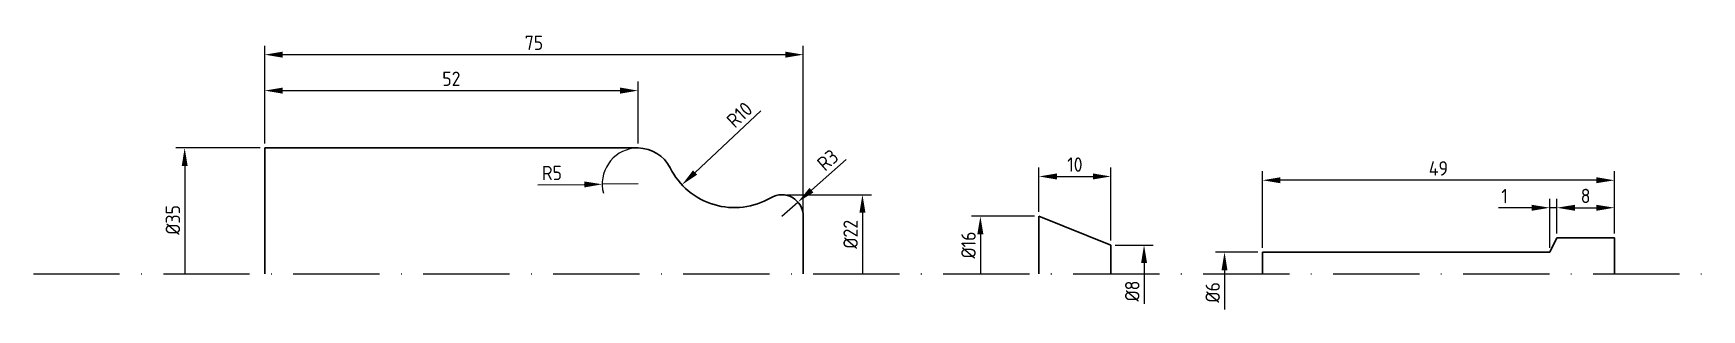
# Model space of a CAD drawing. Header units: millimetres. Extents: x -346 to -114, y 646 to 685.
import ezdxf

# ---------------------------------------------------------------- set-up
doc = ezdxf.new("R2010")
doc.units = ezdxf.units.MM
doc.linetypes.add('ACAD_ISO10W100', pattern=[18, 12, -3, 0, -3])
doc.layers.add('contorno', color=7, linetype='Continuous', lineweight=30)
doc.layers.add('cotas', color=250, linetype='Continuous')
doc.layers.add('ejes', color=250, linetype='ACAD_ISO10W100')
doc.styles.get("Standard").update_dxf_attribs({"font": 'GENISO.ttf'})
doc.dimstyles.new('ISO-25', dxfattribs={"dimtxt": 2, "dimasz": 2.5, "dimexe": 1.25, "dimexo": 0.625, "dimtad": 1, "dimtxsty": 'Standard', "dimcen": 2.5, "dimclrt": 256, "dimadec": 0, "dimazin": 0, "dimtfac": 1, "dimtmove": 0, "dimatfit": 3, "dimfxl": 1, "dimarcsym": 0})

# ---------------------------------------------------------------- blocks, each defined once
blk = doc.blocks.new('*D48')
at = {"layer": 'cotas', "color": 0, "lineweight": -2}
for p, q in [((-313.66, 669.47), (-313.66, 678.08)), ((-311.16, 676.83), (-264.16, 676.83)), ((-261.66, 669.47), (-261.66, 678.08))]:
    blk.add_line(p, q, dxfattribs=at)
at = {"layer": 'cotas', "color": 0}
for points in [[(-311.16, 677.25), (-311.16, 676.41), (-313.66, 676.83)], [(-264.16, 677.25), (-264.16, 676.41), (-261.66, 676.83)]]:
    blk.add_solid(points, dxfattribs=at)
at = {"layer": 'Defpoints', "color": 0}
for p in [(-261.66, 676.83), (-313.66, 668.85), (-261.66, 668.85)]:
    blk.add_point(p, dxfattribs=at)
at = {"layer": 'cotas', "insert": (-287.66, 678.48), "char_height": 2, "attachment_point": 5}
blk.add_mtext('52', dxfattribs=at)
blk = doc.blocks.new('*D49')
at = {"layer": 'cotas', "color": 0, "lineweight": -2}
for p, q in [((-275.62, 663.72), (-269.16, 663.78)), ((-261.66, 663.85), (-266.66, 663.8))]:
    blk.add_line(p, q, dxfattribs=at)
blk.add_arc((-261.66, 663.85), 5, 97.162, 194.8521, dxfattribs=at)
at = {"layer": 'cotas', "color": 0}
blk.add_solid([(-269.16, 664.2), (-269.16, 663.36), (-266.66, 663.8)], dxfattribs=at)
at = {"layer": 'Defpoints', "color": 0}
for p in [(-266.66, 663.8), (-261.66, 663.85)]:
    blk.add_point(p, dxfattribs=at)
at = {"layer": 'cotas', "insert": (-273.66, 665.38), "char_height": 2, "attachment_point": 5, "rotation": 0.5282}
blk.add_mtext('R5', dxfattribs=at)
blk = doc.blocks.new('*D50')
at = {"layer": 'cotas', "color": 0, "lineweight": -2}
blk.add_line((-244.56, 674), (-253.72, 665.44), dxfattribs=at)
at = {"layer": 'cotas', "color": 0}
blk.add_solid([(-254.01, 665.74), (-253.44, 665.13), (-255.55, 663.73)], dxfattribs=at)
at = {"layer": 'Defpoints', "color": 0}
for p in [(-248.24, 670.56), (-255.55, 663.73)]:
    blk.add_point(p, dxfattribs=at)
at = {"layer": 'cotas', "insert": (-247.54, 673.47), "char_height": 2, "attachment_point": 5, "rotation": 43.0658}
blk.add_mtext('R10', dxfattribs=at)
blk = doc.blocks.new('*D51')
at = {"layer": 'cotas', "color": 0, "lineweight": -2}
for p, q in [((-232.67, 667.24), (-237.53, 662.98)), ((-241.66, 659.35), (-239.41, 661.33))]:
    blk.add_line(p, q, dxfattribs=at)
at = {"layer": 'cotas', "color": 0}
blk.add_solid([(-237.8, 663.29), (-237.25, 662.66), (-239.41, 661.33)], dxfattribs=at)
at = {"layer": 'Defpoints', "color": 0}
for p in [(-239.41, 661.33), (-241.66, 659.35)]:
    blk.add_point(p, dxfattribs=at)
at = {"layer": 'cotas', "insert": (-235.25, 667.17), "char_height": 2, "attachment_point": 5, "rotation": 41.2856}
blk.add_mtext('R3', dxfattribs=at)
blk = doc.blocks.new('*D45')
at = {"layer": 'cotas', "color": 0, "lineweight": -2}
for p, q in [((-313.66, 669.47), (-313.66, 683.08)), ((-238.66, 656.97), (-238.66, 683.08)), ((-311.16, 681.83), (-241.16, 681.83))]:
    blk.add_line(p, q, dxfattribs=at)
at = {"layer": 'cotas', "color": 0}
for points in [[(-311.16, 682.25), (-311.16, 681.41), (-313.66, 681.83)], [(-241.16, 682.25), (-241.16, 681.41), (-238.66, 681.83)]]:
    blk.add_solid(points, dxfattribs=at)
at = {"layer": 'Defpoints', "color": 0}
for p in [(-238.66, 681.83), (-313.66, 668.85), (-238.66, 656.35)]:
    blk.add_point(p, dxfattribs=at)
at = {"layer": 'cotas', "insert": (-276.16, 683.48), "char_height": 2, "attachment_point": 5}
blk.add_mtext('75', dxfattribs=at)
blk = doc.blocks.new('*D52')
at = {"layer": 'cotas', "color": 0, "lineweight": -2}
for p, q in [((-314.28, 668.85), (-326.05, 668.85)), ((-324.8, 666.35), (-324.8, 651.35))]:
    blk.add_line(p, q, dxfattribs=at)
at = {"layer": 'cotas', "color": 0}
blk.add_solid([(-325.21, 666.35), (-324.38, 666.35), (-324.8, 668.85)], dxfattribs=at)
at = {"layer": 'Defpoints', "color": 0}
for p in [(-313.66, 668.85), (-345.87, 651.35), (-324.8, 651.35)]:
    blk.add_point(p, dxfattribs=at)
at = {"layer": 'cotas', "insert": (-326.44, 658.85), "char_height": 2, "attachment_point": 5, "rotation": 90}
blk.add_mtext('Ø35', dxfattribs=at)
blk = doc.blocks.new('_None')
blk = doc.blocks.new('*D53')
at = {"layer": 'cotas', "color": 0, "lineweight": -2}
for p, q in [((-240.98, 662.35), (-229.17, 662.35)), ((-230.42, 659.85), (-230.42, 651.35))]:
    blk.add_line(p, q, dxfattribs=at)
at = {"layer": 'cotas', "color": 0}
blk.add_solid([(-230.84, 659.85), (-230, 659.85), (-230.42, 662.35)], dxfattribs=at)
at = {"layer": 'Defpoints', "color": 0}
for p in [(-241.61, 662.35), (-238.66, 651.35), (-230.42, 651.35)]:
    blk.add_point(p, dxfattribs=at)
at = {"layer": 'cotas', "insert": (-232.07, 656.85), "char_height": 2, "attachment_point": 5, "rotation": 90}
blk.add_mtext('Ø22', dxfattribs=at)
blk = doc.blocks.new('*D54')
at = {"layer": 'cotas', "color": 0, "lineweight": -2}
for p, q in [((-206.47, 659.35), (-215.25, 659.35)), ((-214, 656.85), (-214, 651.35))]:
    blk.add_line(p, q, dxfattribs=at)
at = {"layer": 'cotas', "color": 0}
blk.add_solid([(-214.42, 656.85), (-213.58, 656.85), (-214, 659.35)], dxfattribs=at)
at = {"layer": 'Defpoints', "color": 0}
for p in [(-205.84, 659.35), (-214, 651.35), (-205.84, 651.35)]:
    blk.add_point(p, dxfattribs=at)
at = {"layer": 'cotas', "insert": (-215.65, 655.35), "char_height": 2, "attachment_point": 5, "rotation": 90}
blk.add_mtext('Ø16', dxfattribs=at)
blk = doc.blocks.new('*D55')
at = {"layer": 'cotas', "color": 0, "lineweight": -2}
for p, q in [((-195.22, 655.35), (-189.96, 655.35)), ((-191.21, 652.85), (-191.21, 647.19))]:
    blk.add_line(p, q, dxfattribs=at)
at = {"layer": 'cotas', "color": 0}
blk.add_solid([(-191.62, 652.85), (-190.79, 652.85), (-191.21, 655.35)], dxfattribs=at)
at = {"layer": 'Defpoints', "color": 0}
for p in [(-195.84, 655.35), (-195.68, 647.19), (-191.21, 647.19)]:
    blk.add_point(p, dxfattribs=at)
at = {"layer": 'cotas', "insert": (-192.85, 648.95), "char_height": 2, "attachment_point": 5, "rotation": 90}
blk.add_mtext('Ø8', dxfattribs=at)
blk = doc.blocks.new('*D46')
at = {"layer": 'cotas', "color": 0, "lineweight": -2}
for p, q in [((-205.84, 659.97), (-205.84, 666.14)), ((-203.34, 664.89), (-198.34, 664.89)), ((-195.84, 655.97), (-195.84, 666.14))]:
    blk.add_line(p, q, dxfattribs=at)
at = {"layer": 'cotas', "color": 0}
for points in [[(-203.34, 665.31), (-203.34, 664.47), (-205.84, 664.89)], [(-198.34, 665.31), (-198.34, 664.47), (-195.84, 664.89)]]:
    blk.add_solid(points, dxfattribs=at)
at = {"layer": 'Defpoints', "color": 0}
for p in [(-195.84, 664.89), (-205.84, 659.35), (-195.84, 655.35)]:
    blk.add_point(p, dxfattribs=at)
at = {"layer": 'cotas', "insert": (-200.84, 666.54), "char_height": 2, "attachment_point": 5}
blk.add_mtext('10', dxfattribs=at)
blk = doc.blocks.new('*D56')
at = {"layer": 'cotas', "color": 0, "lineweight": -2}
for p, q in [((-174.72, 654.97), (-174.72, 665.61)), ((-125.72, 656.97), (-125.72, 665.61)), ((-128.22, 664.36), (-172.22, 664.36))]:
    blk.add_line(p, q, dxfattribs=at)
at = {"layer": 'cotas', "color": 0}
for points in [[(-172.22, 664.78), (-172.22, 663.95), (-174.72, 664.36)], [(-128.22, 664.78), (-128.22, 663.95), (-125.72, 664.36)]]:
    blk.add_solid(points, dxfattribs=at)
at = {"layer": 'Defpoints', "color": 0}
for p in [(-174.72, 664.36), (-125.72, 656.35), (-174.72, 654.35)]:
    blk.add_point(p, dxfattribs=at)
at = {"layer": 'cotas', "insert": (-150.22, 666.01), "char_height": 2, "attachment_point": 5}
blk.add_mtext('49', dxfattribs=at)
blk = doc.blocks.new('*D57')
at = {"layer": 'cotas', "color": 0, "lineweight": -2}
for p, q in [((-133.72, 656.97), (-133.72, 661.79)), ((-131.22, 660.54), (-128.22, 660.54)), ((-125.72, 656.97), (-125.72, 661.79))]:
    blk.add_line(p, q, dxfattribs=at)
at = {"layer": 'cotas', "color": 0}
for points in [[(-131.22, 660.95), (-131.22, 660.12), (-133.72, 660.54)], [(-128.22, 660.95), (-128.22, 660.12), (-125.72, 660.54)]]:
    blk.add_solid(points, dxfattribs=at)
at = {"layer": 'Defpoints', "color": 0}
for p in [(-125.72, 660.54), (-133.72, 656.35), (-125.72, 656.35)]:
    blk.add_point(p, dxfattribs=at)
at = {"layer": 'cotas', "insert": (-129.72, 662.18), "char_height": 2, "attachment_point": 5}
blk.add_mtext('8', dxfattribs=at)
blk = doc.blocks.new('*D58')
at = {"layer": 'cotas', "color": 0, "lineweight": -2}
for p, q in [((-137.22, 660.54), (-141.87, 660.54)), ((-134.72, 654.97), (-134.72, 661.79)), ((-133.72, 660.54), (-134.72, 660.54)), ((-133.72, 656.97), (-133.72, 661.79)), ((-131.22, 660.54), (-128.72, 660.54))]:
    blk.add_line(p, q, dxfattribs=at)
at = {"layer": 'cotas', "color": 0}
for points in [[(-137.22, 660.95), (-137.22, 660.12), (-134.72, 660.54)], [(-131.22, 660.95), (-131.22, 660.12), (-133.72, 660.54)]]:
    blk.add_solid(points, dxfattribs=at)
at = {"layer": 'Defpoints', "color": 0}
for p in [(-133.72, 660.54), (-133.72, 656.35), (-134.72, 654.35)]:
    blk.add_point(p, dxfattribs=at)
at = {"layer": 'cotas', "insert": (-141.01, 662.16), "char_height": 2, "attachment_point": 5}
blk.add_mtext('1', dxfattribs=at)
blk = doc.blocks.new('*D47')
at = {"layer": 'cotas', "color": 0, "lineweight": -2}
for p, q in [((-175.35, 654.35), (-181.25, 654.35)), ((-180, 651.85), (-180, 646.37))]:
    blk.add_line(p, q, dxfattribs=at)
at = {"layer": 'cotas', "color": 0}
blk.add_solid([(-180.42, 651.85), (-179.59, 651.85), (-180, 654.35)], dxfattribs=at)
at = {"layer": 'Defpoints', "color": 0}
for p in [(-174.72, 654.35), (-180, 646.37), (-174.72, 646.37)]:
    blk.add_point(p, dxfattribs=at)
at = {"layer": 'cotas', "insert": (-181.65, 648.77), "char_height": 2, "attachment_point": 5, "rotation": 90}
blk.add_mtext('Ø6', dxfattribs=at)

msp = doc.modelspace()

# ---------------------------------------------------------------- linework, layer by layer
at = {"layer": 'contorno'}
for p, q in [((-313.659, 651.349), (-313.659, 668.849)), ((-313.659, 668.849), (-261.659, 668.849)), ((-238.659, 651.349), (-238.659, 659.349)), ((-205.842, 651.349), (-205.842, 659.349)), ((-195.842, 655.349), (-205.842, 659.349)), ((-195.842, 651.349), (-195.842, 655.349)), ((-134.721, 654.349), (-133.721, 656.349)), ((-125.721, 656.349), (-133.721, 656.349)), ((-125.721, 651.349), (-125.721, 656.349)), ((-174.721, 651.349), (-174.721, 654.349)), ((-174.721, 654.349), (-134.721, 654.349))]:
    msp.add_line(p, q, dxfattribs=at)
for centre, radius, start, end in [((-261.659, 663.849), 5, 26.56983, 90), ((-248.244, 670.558), 10, 206.56983, 300.4292), ((-241.659, 659.349), 3, 0, 120.4292)]:
    msp.add_arc(centre, radius, start, end, dxfattribs=at)
at = {"layer": 'ejes'}
msp.add_line((-345.869, 651.349), (-113.567, 651.349), dxfattribs=at)

# ---------------------------------------------------------------- dimensions: what is measured, and where the dimension line sits
at = {"layer": 'cotas'}
for base, p1, p2, picture, middle in [((-238.659, 681.829), (-313.659, 668.849), (-238.659, 656.349), '*D45', (-276.159, 683.475)), ((-261.659, 676.829), (-313.659, 668.849), (-261.659, 668.849), '*D48', (-287.659, 678.475)), ((-195.842, 664.889), (-205.842, 659.349), (-195.842, 655.349), '*D46', (-200.842, 666.535)), ((-174.721, 664.362), (-125.721, 656.349), (-174.721, 654.349), '*D56', (-150.221, 666.008)), ((-125.721, 660.537), (-133.721, 656.349), (-125.721, 656.349), '*D57', (-129.721, 662.183))]:
    dim = msp.add_linear_dim(base=base, p1=p1, p2=p2, dimstyle='ISO-25', dxfattribs=at)
    dim.commit()
    dim.dimension.update_dxf_attribs({"geometry": picture, "text_midpoint": middle})
dim = msp.add_radius_dim(center=(-248.244, 670.558), mpoint=(-255.549, 663.729), dimstyle='ISO-25', dxfattribs=at)
dim.commit()
dim.dimension.update_dxf_attribs({"geometry": '*D50', "text_midpoint": (-246.414, 672.268), "dimtype": 164})
for center, mpoint, picture, middle in [((-241.659, 659.349), (-239.405, 661.328), '*D51', (-235.245, 667.171)), ((-261.659, 663.849), (-266.659, 663.802), '*D49', (-273.656, 665.384))]:
    dim = msp.add_radius_dim(center=center, mpoint=mpoint, dimstyle='ISO-25', dxfattribs=at)
    dim.commit()
    dim.dimension.update_dxf_attribs({"geometry": picture, "text_midpoint": middle})
dim = msp.add_linear_dim(base=(-324.798, 651.349), p1=(-313.659, 668.849), p2=(-345.869, 651.349), angle=90, text='Ø35', dimstyle='ISO-25', override={"dimblk2": 'None', "dimsah": 1, "dimse2": 1}, dxfattribs=at)
dim.commit()
dim.dimension.update_dxf_attribs({"geometry": '*D52', "text_midpoint": (-326.444, 658.849)})
for base, p1, p2, text, override, picture, middle in [((-230.421, 651.349), (-241.606, 662.348), (-238.659, 651.349), 'Ø22', {"dimblk2": 'None', "dimsah": 1, "dimse2": 1, "dimsd1": 0, "dimsd2": 0}, '*D53', (-230.421, 656.848)), ((-214, 651.349), (-205.842, 659.349), (-205.842, 651.349), 'Ø16', {"dimblk2": 'None', "dimsah": 1, "dimse2": 1, "dimsd2": 0}, '*D54', (-214, 655.349)), ((-191.207, 647.194), (-195.842, 655.349), (-195.684, 647.194), 'Ø8', {"dimblk2": 'None', "dimsah": 1, "dimdle": 0, "dimse2": 1, "dimsd2": 0, "dimfxlon": 0}, '*D55', (-191.207, 648.954)), ((-180.004, 646.372), (-174.721, 654.349), (-174.721, 646.372), 'Ø6', {"dimblk2": 'None', "dimsah": 1, "dimse2": 1, "dimsd2": 0}, '*D47', (-180.004, 648.773))]:
    dim = msp.add_linear_dim(base=base, p1=p1, p2=p2, angle=90, text=text, dimstyle='ISO-25', override=override, dxfattribs=at)
    dim.commit()
    dim.dimension.update_dxf_attribs({"geometry": picture, "text_midpoint": middle, "dimtype": 160})
dim = msp.add_linear_dim(base=(-133.721, 660.537), p1=(-134.721, 654.349), p2=(-133.721, 656.349), dimstyle='ISO-25', dxfattribs=at)
dim.commit()
dim.dimension.update_dxf_attribs({"geometry": '*D58', "text_midpoint": (-141.006, 660.537), "dimtype": 160})

doc.saveas('drawing.dxf')
